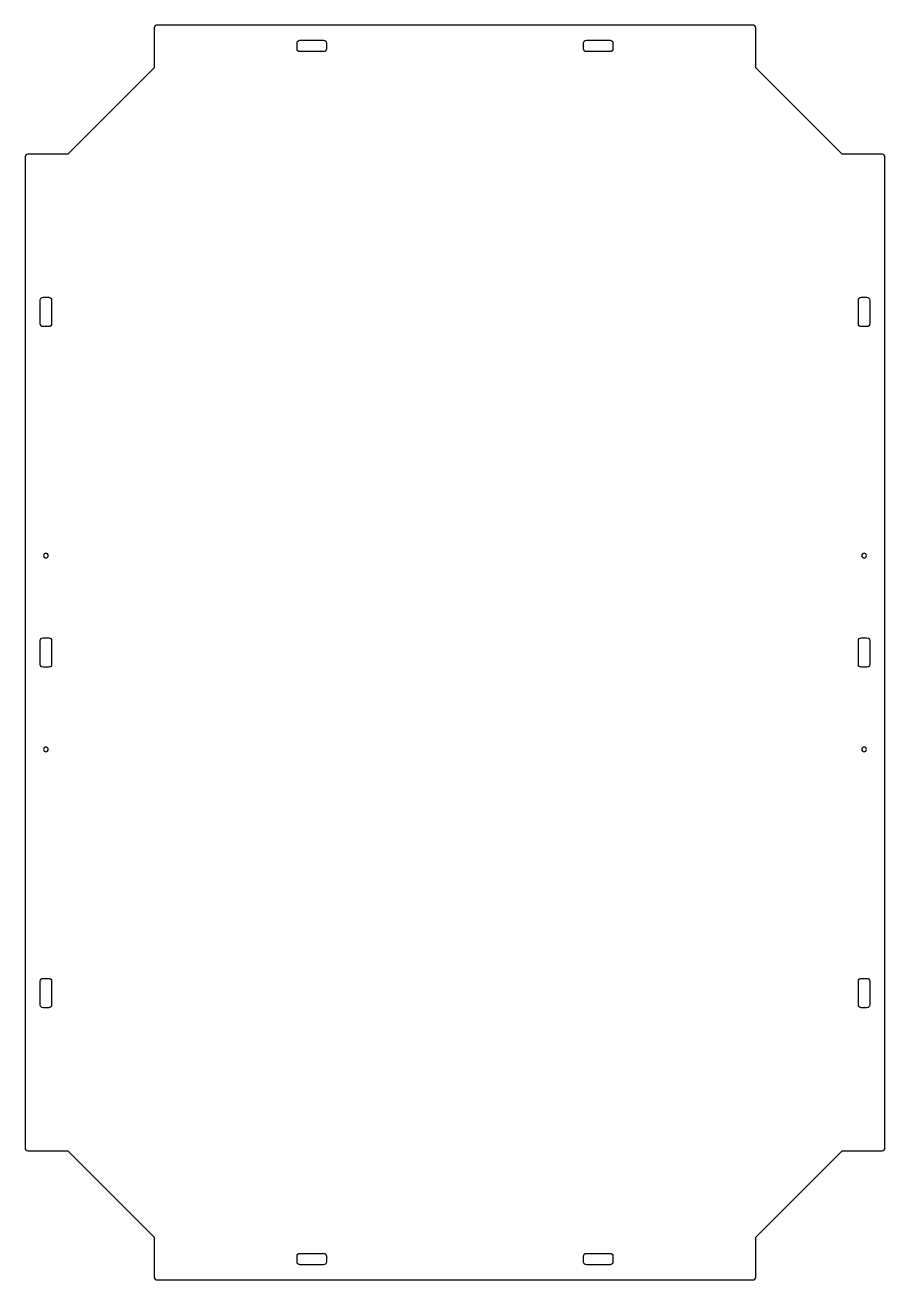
# Model space of a CAD drawing. Header units: millimetres. Extents: x 0 to 600, y -874 to 0.
import ezdxf

# ---------------------------------------------------------------- set-up
doc = ezdxf.new("R2010")
doc.units = ezdxf.units.MM
doc.layers.get('0').update_dxf_attribs({"linetype": 'CONTINUOUS'})

msp = doc.modelspace()

# ---------------------------------------------------------------- linework, layer by layer
for points in [[(92.5, -0.5, 0.414214), (90.5, -2.5), (90.5, -30.21), (30.21, -90.5), (2.5, -90.5, 0.414214), (0.5, -92.5), (0.5, -782.5, 0.414214), (2.5, -784.5), (30.21, -784.5), (90.5, -844.79), (90.5, -872.5, 0.414214), (92.5, -874.5), (507.5, -874.5, 0.414214), (509.5, -872.5), (509.5, -844.79), (569.79, -784.5), (597.5, -784.5, 0.414214), (599.5, -782.5), (599.5, -92.5, 0.414214), (597.5, -90.5), (569.79, -90.5), (509.5, -30.21), (509.5, -2.5, 0.414214), (507.5, -0.5)], [(208.5, -19), (192, -19, -0.414214), (190, -17), (190, -13, -0.414214), (192, -11), (208.5, -11, -0.414214), (210.5, -13), (210.5, -17, -0.414214)], [(408, -19), (391.5, -19, -0.414214), (389.5, -17), (389.5, -13, -0.414214), (391.5, -11), (408, -11, -0.414214), (410, -13), (410, -17, -0.414214)], [(19, -192), (19, -208.5, -0.414214), (17, -210.5), (13, -210.5, -0.414214), (11, -208.5), (11, -192, -0.414214), (13, -190), (17, -190, -0.414214)], [(583, -190), (587, -190, -0.414214), (589, -192), (589, -208.5, -0.414214), (587, -210.5), (583, -210.5, -0.414214), (581, -208.5), (581, -192, -0.414214)], [(17, -447.75), (13, -447.75, -0.414214), (11, -445.75), (11, -429.25, -0.414214), (13, -427.25), (17, -427.25, -0.414214), (19, -429.25), (19, -445.75, -0.414214)], [(583, -427.25), (587, -427.25, -0.414214), (589, -429.25), (589, -445.75, -0.414214), (587, -447.75), (583, -447.75, -0.414214), (581, -445.75), (581, -429.25, -0.414214)], [(13, -664.5), (17, -664.5, -0.414214), (19, -666.5), (19, -683, -0.414214), (17, -685), (13, -685, -0.414214), (11, -683), (11, -666.5, -0.414214)], [(583, -664.5), (587, -664.5, -0.414214), (589, -666.5), (589, -683, -0.414214), (587, -685), (583, -685, -0.414214), (581, -683), (581, -666.5, -0.414214)], [(208.5, -864), (192, -864, -0.414214), (190, -862), (190, -858, -0.414214), (192, -856), (208.5, -856, -0.414214), (210.5, -858), (210.5, -862, -0.414214)], [(408, -864), (391.5, -864, -0.414214), (389.5, -862), (389.5, -858, -0.414214), (391.5, -856), (408, -856, -0.414214), (410, -858), (410, -862, -0.414214)]]:
    msp.add_lwpolyline(points, format="xyb", close=True)
at = {"extrusion": (0, 0, -1)}
for centre in [(-15, -370), (-585, -370), (-15, -505), (-585, -505)]:
    msp.add_circle(centre, 1.6, dxfattribs=at)

doc.saveas('drawing.dxf')
